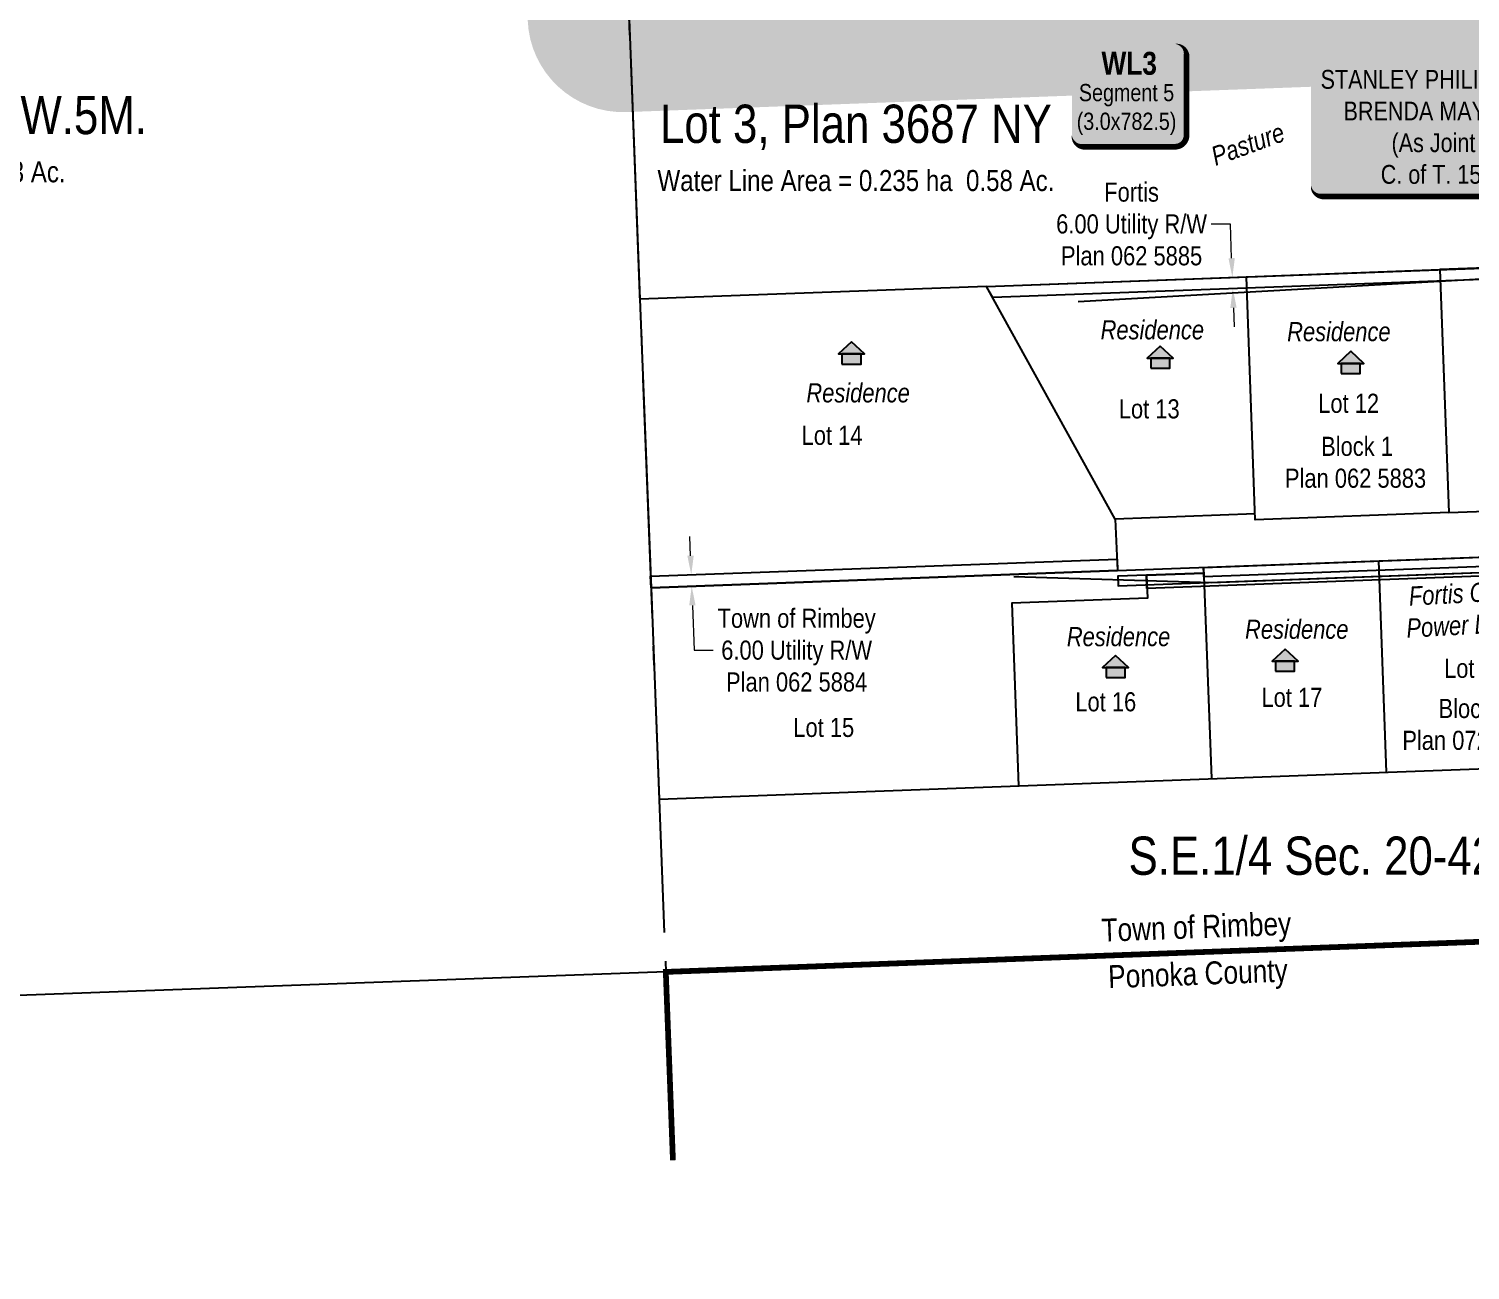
# Model space of a CAD drawing. Extents: x 670596 to 687743, y 5824540 to 5836613.
# Drawn here: x 685549 to 686304, y 5833954 to 5834603 of the extents above; entities that cross this region are included whole.
import ezdxf
from ezdxf.enums import TextEntityAlignment as Align

# ---------------------------------------------------------------- set-up
doc = ezdxf.new("R2010")
doc.units = 0
doc.header["$LTSCALE"] = 5
doc.header["$PDSIZE"] = 0.5
doc.linetypes.add('BORDER2', pattern=[22.225, 6.35, -3.175, 6.35, -3.175, 0, -3.175])
doc.linetypes.add('foc-QUARTERLINE', pattern=[33, 25, -3, 2, -3])
doc.layers.get('Defpoints').update_dxf_attribs({"color": 9})
doc.layers.add('AS-COUNTY', color=7, linetype='BORDER2', lineweight=60, true_color=0xcc33ff)
for name, color, linetype in [('AS-OWNER', 7, 'Continuous'), ('AS-POWER', 104, 'foc-POWER'), ('AS-RESIDENCE', 14, 'Continuous'), ('C-SYMBOL', 7, 'Continuous'), ('F-RW', 190, 'Continuous'), ('L-33', 7, 'Continuous'), ('L-AREAREQUIRED', 7, 'Continuous'), ('L-SEC', 7, 'Continuous'), ('L-SECQ', 8, 'foc-QUARTERLINE'), ('L-TITLEDB', 4, 'Continuous'), ('L-TITLEDB-T', 4, 'Continuous'), ('P-BUFFER-H 30m', 51, 'Continuous')]:
    doc.layers.add(name, color=color, linetype=linetype)
doc.layers.add('F-RW-T', color=190, linetype='Continuous', lineweight=9)
doc.layers.add('T-TEXT', color=48, linetype='Continuous', lineweight=18)
doc.layers.add('P-PROPOSED-WL2', color=7, linetype='Continuous', true_color=0x05c1ff)
doc.styles.add('100L', font='ARIALN.TTF', dxfattribs={"height": 11})
doc.styles.add('175L', font='ARIALN.TTF', dxfattribs={"height": 20})
doc.styles.add('240', font='ARIALN.TTF', dxfattribs={"height": 30})
doc.styles.add('80', font='ARIALN.TTF', dxfattribs={"height": 10})
doc.styles.add('80CG', font='ARIALN.TTF', dxfattribs={"height": 10})
doc.styles.add('80L', font='ARIALN.TTF', dxfattribs={"height": 10})
doc.styles.add('80LS', font='ARIALNI.TTF', dxfattribs={"height": 10})
doc.styles.add('BOLD', font='ARIALNB.TTF')
doc.styles.add('foc-LtypeFont', font='ARIALN.TTF', dxfattribs={"height": 7.35})
doc.linetypes.add('foc-POWER', pattern='A,6,-1,["P",foc-LtypeFont,S=0.2,R=0,X=-0.625,Y=-0.75],-1.24,4', length=12.24)
doc.dimstyles.new('Compass 5 000', dxfattribs={"dimscale": 5, "dimtxt": 9, "dimasz": 2, "dimexe": 0.2, "dimexo": 0.0625, "dimgap": 0.5, "dimtad": 0, "dimtih": 1, "dimtoh": 1, "dimzin": 0, "dimdsep": 46, "dimtxsty": '80CG', "dimcen": 0.1, "dimse1": 1, "dimse2": 1, "dimclrd": 256, "dimclrt": 256, "dimaunit": 1, "dimadec": 4, "dimazin": 0, "dimtfac": 0.06, "dimtofl": 0, "dimtmove": 0, "dimatfit": 1, "dimfxl": 0.2, "dimtolj": 1, "dimtzin": 0, "dimlwd": -1, "dimarcsym": 0})

# ---------------------------------------------------------------- blocks, each defined once
blk = doc.blocks.new('*D572')
at = {"layer": 'Defpoints', "color": 0, "transparency": 16777216}
for p in [(685933.11, 5834319.12), (685896.12, 5834311.75), (685933.33, 5834313.12)]:
    blk.add_point(p, dxfattribs=at)
at = {"layer": 'F-RW-T', "transparency": 16777216}
for p, q in [((685895.53, 5834327.74), (685895.16, 5834337.73)), ((685896.49, 5834301.76), (685897.36, 5834278.26)), ((685897.36, 5834278.26), (685907.36, 5834278.26))]:
    blk.add_line(p, q, dxfattribs=at)
for points in [[(685897.2, 5834327.8), (685893.87, 5834327.68), (685895.9, 5834317.74)], [(685898.16, 5834301.82), (685894.83, 5834301.69), (685896.12, 5834311.75)]]:
    blk.add_solid(points, dxfattribs=at)
at = {"layer": 'F-RW-T', "transparency": 16777216, "insert": (685951.05, 5834278.26), "char_height": 10, "attachment_point": 5, "style": '80CG'}
blk.add_mtext('\\A1;Town of Rimbey\\P6.00 Utility R/W\\PPlan 062 5884', dxfattribs=at)
blk = doc.blocks.new('*D573')
at = {"layer": 'Defpoints', "color": 0, "transparency": 16777216}
for p in [(686167.85, 5834473.01), (686168.07, 5834467.02), (686179.06, 5834473.43)]:
    blk.add_point(p, dxfattribs=at)
at = {"layer": 'F-RW-T', "transparency": 16777216}
for p, q in [((686178.03, 5834501.28), (686168.03, 5834501.28)), ((686178.69, 5834483.42), (686178.03, 5834501.28)), ((686179.65, 5834457.44), (686180.02, 5834447.45))]:
    blk.add_line(p, q, dxfattribs=at)
for points in [[(686180.35, 5834483.48), (686177.02, 5834483.36), (686179.06, 5834473.43)], [(686181.31, 5834457.5), (686177.98, 5834457.38), (686179.28, 5834467.43)]]:
    blk.add_solid(points, dxfattribs=at)
at = {"layer": 'F-RW-T', "transparency": 16777216, "insert": (686126.32, 5834501.28), "char_height": 10, "attachment_point": 5, "style": '80CG'}
blk.add_mtext('\\A1;Fortis\\P6.00 Utility R/W\\PPlan 062 5885', dxfattribs=at)
blk = doc.blocks.new('*U875')
h = blk.add_hatch(color=59)
edge = h.paths.add_edge_path()
edge.add_line((-84, -37), (84, -37))
edge.add_arc((84, -31), 6, 270, 360)
edge.add_line((90, -31), (90, 29.5))
edge.add_arc((84, 29.5), 6, 0, 90)
edge.add_line((84, 35.5), (-84, 35.5))
edge.add_arc((-84, 29.5), 6, 90, 180)
edge.add_line((-90, 29.5), (-90, -31))
edge.add_arc((-84, -31), 6, 180, 270)
at = {"color": 1, "flags": 128}
blk.add_lwpolyline([(-84, -37, 3, 3, 0), (84, -37, 3, 3, 0.414214), (90, -31, 3, 3, 0), (90, 29.5, 3, 0, 0.414214), (84, 35.5, 0, 0, 0), (-84, 35.5, 0, 0, 0.414214), (-90, 29.5, 0, 0, 0), (-90, -31, 0, 3, 0.414214)], format="xyseb", close=True, dxfattribs=at)
blk.add_lwpolyline([(-43.72, -22.68, 0, 7.5, 0), (0, 0, 0, 0, 0)], format="xyseb", dxfattribs=at)
at = {"color": 1, "style": '80'}
blk.add_attdef('ENTER_TEXT_001', (-36.68, -4.99), '', height=10, dxfattribs=at)
blk = doc.blocks.new('res_occ')
for points in [[(0.1, 0.89), (-1.26, -0.37), (1.46, -0.37)], [(-0.9, -1.43), (1.1, -1.43), (1.1, -0.37), (-0.9, -0.37)]]:
    blk.add_hatch(color=14).paths.add_polyline_path(points)
at = {"color": 14}
for points in [[(0.1, 0.89), (-1.26, -0.37), (1.46, -0.37)], [(-0.9, -1.43), (1.1, -1.43), (1.1, -0.37), (-0.9, -0.37)]]:
    blk.add_lwpolyline(points, close=True, dxfattribs=at)

msp = doc.modelspace()

# ---------------------------------------------------------------- hatches: boundary and pattern name
at = {"layer": 'P-BUFFER-H 30m'}
h = msp.add_hatch(color=256, dxfattribs=at)
h.dxf.hatch_style = 1
edge = h.paths.add_edge_path()
edge.add_line((677190.88, 5826034.364), (676987.84, 5826027.225))
edge.add_line((676987.84, 5826027.225), (676988.351, 5826011.208))
edge.add_arc((676938.382, 5826009.615), 49.994, -120.521047, 1.826075, ccw=False)
edge.add_line((676912.993, 5825966.548), (676909.934, 5825968.352))
edge.add_arc((676935.324, 5826011.418), 49.994, 181.826075, 239.478953, ccw=False)
edge.add_line((676885.355, 5826009.825), (676883.222, 5826076.736))
edge.add_arc((676933.19, 5826078.329), 49.994, 92.013805, 181.826075, ccw=False)
edge.add_line((676931.434, 5826128.292), (677186.782, 5826137.271))
edge.add_line((677186.782, 5826137.271), (677172.574, 5826493.957))
edge.add_arc((677222.529, 5826495.947), 49.994, 182.217236, 182.280935, ccw=False)
edge.add_line((677172.572, 5826494.013), (677161.576, 5826778.028))
edge.add_arc((677211.532, 5826779.962), 49.994, 133.32201, 182.217236, ccw=False)
edge.add_line((677177.232, 5826816.333), (677158.55, 5827298.559))
edge.add_line((677158.55, 5827298.559), (677123.328, 5828102.041))
edge.add_line((677123.328, 5828102.041), (677088.029, 5828904.381))
edge.add_arc((677137.974, 5828906.578), 49.994, 92.094528, 182.519115, ccw=False)
edge.add_line((677136.147, 5828956.539), (677941.688, 5828985.999))
edge.add_line((677941.688, 5828985.999), (678795.39, 5829017.43))
edge.add_arc((678838.014, 5828991.303), 49.994, 92.178655, 148.493114, ccw=False)
edge.add_line((678836.113, 5829041.261), (679095.94, 5829051.145))
edge.add_line((679095.94, 5829051.145), (679103.038, 5829053.867))
edge.add_arc((679120.935, 5829007.187), 49.994, 92.18666, 110.977343, ccw=False)
edge.add_line((679119.028, 5829057.144), (679561.069, 5829074.022))
edge.add_arc((679566.877, 5829024.367), 49.994, 92.195397, 96.67124, ccw=False)
edge.add_line((679564.962, 5829074.324), (680316.807, 5829103.147))
edge.add_line((680316.807, 5829103.147), (680289.029, 5829852.071))
edge.add_line((680289.029, 5829852.071), (680264.054, 5830522.758))
edge.add_arc((680314.013, 5830524.619), 49.994, 133.258056, 182.132573, ccw=False)
edge.add_line((680279.753, 5830561.028), (680276.196, 5830656.553))
edge.add_line((680276.196, 5830656.553), (680246.213, 5831460.206))
edge.add_line((680246.213, 5831460.206), (680215.351, 5832284.366))
edge.add_arc((680265.309, 5832286.237), 49.994, 92.148626, 182.144523, ccw=False)
edge.add_line((680263.435, 5832336.196), (681068.877, 5832366.415))
edge.add_line((681068.877, 5832366.415), (681821.401, 5832394.716))
edge.add_line((681821.401, 5832394.716), (681805.598, 5832816.244))
edge.add_arc((681855.557, 5832818.117), 49.994, 143.113192, 182.146882, ccw=False)
edge.add_line((681815.571, 5832848.125), (681834.732, 5832873.657))
edge.add_arc((681874.718, 5832843.649), 49.994, 2.145927, 143.113192, ccw=False)
edge.add_line((681924.677, 5832845.521), (681941.401, 5832399.193))
edge.add_line((681941.401, 5832399.193), (682694.705, 5832426.985))
edge.add_line((682694.705, 5832426.985), (683448.059, 5832454.84))
edge.add_line((683448.059, 5832454.84), (683412.219, 5833411.237))
edge.add_arc((683462.178, 5833413.109), 49.994, 133.562272, 182.146115, ccw=False)
edge.add_line((683427.725, 5833449.336), (683406.047, 5834013.774))
edge.add_line((683406.047, 5834013.774), (683375.916, 5834817.728))
edge.add_line((683375.916, 5834817.728), (683345.977, 5835624.47))
edge.add_arc((683395.936, 5835626.324), 49.994, 92.287428, 182.125311, ccw=False)
edge.add_line((683393.941, 5835676.278), (684197.29, 5835708.367))
edge.add_line((684197.29, 5835708.367), (684908.467, 5835736.78))
edge.add_line((684908.467, 5835736.78), (684942.361, 5835811.073))
edge.add_arc((684987.845, 5835790.323), 49.994, 65.131456, 155.476492, ccw=False)
edge.add_line((685008.869, 5835835.681), (685028.667, 5835826.504))
edge.add_arc((685007.643, 5835781.146), 49.994, -16.068914, 65.131456, ccw=False)
edge.add_line((685055.684, 5835767.308), (685044.658, 5835729.031))
edge.add_line((685044.658, 5835729.031), (685314.688, 5835739.386))
edge.add_arc((685316.604, 5835689.429), 49.994, 34.222356, 92.196177, ccw=False)
edge.add_line((685357.942, 5835717.546), (685598.018, 5835364.582))
edge.add_line((685598.018, 5835364.582), (685834.75, 5835370.452))
edge.add_arc((685835.99, 5835320.474), 49.994, 2.198313, 91.420588, ccw=False)
edge.add_line((685885.947, 5835322.392), (685911.192, 5834664.749))
edge.add_line((685911.192, 5834664.749), (686635.77, 5834691.532))
edge.add_line((686635.77, 5834691.532), (686625.993, 5834943.667))
edge.add_line((686625.993, 5834943.667), (686625.603, 5834953.705))
edge.add_arc((686675.56, 5834955.642), 49.994, 92.288875, 182.220798, ccw=False)
edge.add_line((686673.563, 5835005.596), (687058.366, 5835020.976))
edge.add_arc((687098.555, 5834991.24), 49.994, 92.512715, 143.501535, ccw=False)
edge.add_line((687096.363, 5835041.186), (687099.36, 5835041.317))
edge.add_arc((687101.551, 5834991.372), 49.994, 2.512715, 92.512715, ccw=False)
edge.add_line((687151.497, 5834993.563), (687152.446, 5834971.929))
edge.add_arc((687102.501, 5834969.737), 49.994, -87.487492, 2.512715, ccw=False)
edge.add_line((687104.692, 5834919.791), (687096.429, 5834919.429))
edge.add_arc((687094.238, 5834969.375), 49.994, 272.288873, 272.512507, ccw=False)
edge.add_line((687096.234, 5834919.421), (686730.564, 5834904.805))
edge.add_line((686730.564, 5834904.805), (686741.01, 5834635.46))
edge.add_arc((686691.053, 5834633.523), 49.994, -87.779202, 2.220798, ccw=False)
edge.add_line((686692.991, 5834583.567), (686662.171, 5834582.372))
edge.add_arc((686660.234, 5834632.328), 49.994, 247.182957, 272.220798, ccw=False)
edge.add_line((686640.846, 5834586.246), (686635.568, 5834588.467))
edge.add_line((686635.568, 5834588.467), (685862.114, 5834559.877))
edge.add_arc((685860.267, 5834609.837), 49.994, 182.198313, 272.116949, ccw=False)
edge.add_line((685810.31, 5834607.919), (685785.041, 5835266.201))
edge.add_line((685785.041, 5835266.201), (685571.688, 5835260.91))
edge.add_arc((685570.449, 5835310.888), 49.994, 214.222356, 271.420588, ccw=False)
edge.add_line((685529.111, 5835282.771), (685289.298, 5835635.35))
edge.add_line((685289.298, 5835635.35), (685002.226, 5835624.341))
edge.add_line((685002.226, 5835624.341), (684975.431, 5835623.27))
edge.add_arc((684973.435, 5835673.224), 49.994, 229.837958, 272.287782, ccw=False)
edge.add_line((684941.192, 5835635.018), (684201.401, 5835605.462))
edge.add_line((684201.401, 5835605.462), (683450.853, 5835575.482))
edge.add_line((683450.853, 5835575.482), (683478.831, 5834821.566))
edge.add_line((683478.831, 5834821.566), (683508.96, 5834017.677))
edge.add_line((683508.96, 5834017.677), (683532.192, 5833412.794))
edge.add_arc((683482.235, 5833410.876), 49.994, -46.495355, 2.199485, ccw=False)
edge.add_line((683516.651, 5833374.614), (683552.96, 5832405.714))
edge.add_arc((683503.001, 5832403.842), 49.994, -87.882475, 2.146115, ccw=False)
edge.add_line((683504.848, 5832353.882), (682698.506, 5832324.068))
edge.add_line((682698.506, 5832324.068), (681892.271, 5832294.323))
edge.add_arc((681890.428, 5832344.283), 49.994, 264.056445, 272.112898, ccw=False)
edge.add_arc((681876.342, 5832343.751), 49.994, 272.153947, 280.265865, ccw=False)
edge.add_line((681878.221, 5832293.793), (681072.743, 5832263.5))
edge.add_line((681072.743, 5832263.5), (680320.249, 5832235.268))
edge.add_line((680320.249, 5832235.268), (680349.128, 5831464.053))
edge.add_line((680349.128, 5831464.053), (680379.111, 5830660.389))
edge.add_line((680379.111, 5830660.389), (680384.182, 5830524.23))
edge.add_arc((680334.223, 5830522.37), 49.994, -46.742123, 2.132739, ccw=False)
edge.add_line((680368.483, 5830485.96), (680391.945, 5829855.896))
edge.add_line((680391.945, 5829855.896), (680421.685, 5829054.073))
edge.add_arc((680371.726, 5829052.22), 49.994, -87.804603, 2.124156, ccw=False)
edge.add_line((680373.641, 5829002.263), (679575.799, 5828971.677))
edge.add_arc((679569.977, 5829021.331), 49.994, 272.18666, 276.686638, ccw=False)
edge.add_line((679571.885, 5828971.373), (679131.72, 5828954.566))
edge.add_line((679131.72, 5828954.566), (679124.618, 5828951.844))
edge.add_arc((679106.72, 5828998.524), 49.994, 272.178655, 290.977343, ccw=False)
edge.add_line((679108.621, 5828948.566), (678884.632, 5828940.045))
edge.add_arc((678841.974, 5828966.116), 49.994, 272.108492, 328.568358, ccw=False)
edge.add_line((678843.813, 5828916.156), (677945.465, 5828883.082))
edge.add_line((677945.465, 5828883.082), (677193.263, 5828855.571))
edge.add_line((677193.263, 5828855.571), (677226.216, 5828106.56))
edge.add_line((677226.216, 5828106.56), (677261.444, 5827302.934))
edge.add_arc((677211.498, 5827300.745), 49.994, 2.218614, 2.510029, ccw=False)
edge.add_line((677261.454, 5827302.68), (677281.716, 5826779.679))
edge.add_arc((677231.76, 5826777.743), 49.994, -46.679478, 2.218614, ccw=False)
edge.add_line((677266.06, 5826741.371), (677275.481, 5826498.026))
edge.add_line((677275.481, 5826498.026), (677306.827, 5825711.068))
edge.add_line((677306.827, 5825711.068), (677315.471, 5825699.601))
edge.add_arc((677275.552, 5825669.505), 49.994, 1.988412, 37.013358, ccw=False)
edge.add_line((677325.515, 5825671.239), (677327.417, 5825616.478))
edge.add_arc((677277.453, 5825614.743), 49.994, -88.099944, 1.988412, ccw=False)
edge.add_line((677279.111, 5825564.777), (677258.016, 5825564.077))
edge.add_arc((677256.359, 5825614.043), 49.994, 181.98998, 271.900056, ccw=False)
edge.add_line((677206.395, 5825612.307), (677206.156, 5825619.185))
edge.add_line((677206.156, 5825619.185), (676448.534, 5825593.112))
edge.add_line((676448.534, 5825593.112), (675621.606, 5825565.447))
edge.add_line((675621.606, 5825565.447), (674813.811, 5825535.401))
edge.add_line((674813.811, 5825535.401), (674006.072, 5825504.83))
edge.add_line((674006.072, 5825504.83), (673985.967, 5825504.069))
edge.add_arc((673984.076, 5825554.027), 49.994, 271.847905, 272.16748, ccw=False)
edge.add_line((673985.688, 5825504.06), (673184.703, 5825478.217))
edge.add_line((673184.703, 5825478.217), (672384.069, 5825452.353))
edge.add_line((672384.069, 5825452.353), (672364.028, 5825451.705))
edge.add_line((672364.028, 5825451.705), (671562.255, 5825423.567))
edge.add_line((671562.255, 5825423.567), (671405.716, 5825418.102))
edge.add_line((671405.716, 5825418.102), (671360.474, 5825352.878))
edge.add_line((671360.474, 5825352.878), (671368.43, 5825306.565))
edge.add_line((671368.43, 5825306.565), (671377.864, 5825268.225))
edge.add_line((671377.864, 5825268.225), (671395.798, 5825272.31))
edge.add_arc((671406.901, 5825223.564), 49.994, 6.188841, 102.831332, ccw=False)
edge.add_line((671456.604, 5825228.954), (671457.842, 5825217.538))
edge.add_line((671457.842, 5825217.538), (671465.055, 5825159.957))
edge.add_line((671465.055, 5825159.957), (671491.712, 5825126.618))
edge.add_arc((671452.666, 5825095.397), 49.994, 1.309193, 38.645258, ccw=False)
edge.add_line((671502.646, 5825096.54), (671503.523, 5825058.17))
edge.add_arc((671453.542, 5825057.028), 49.994, -32.601957, 1.309193, ccw=False)
edge.add_line((671495.659, 5825030.091), (671398.31, 5824877.882))
edge.add_arc((671356.193, 5824904.819), 49.994, 193.727388, 327.398043, ccw=False)
edge.add_arc((671355.09, 5824908.662), 49.994, 147.398016, 198.310676, ccw=False)
edge.add_line((671312.974, 5824935.599), (671400.193, 5825071.97))
edge.add_line((671400.193, 5825071.97), (671400.095, 5825076.287))
edge.add_line((671400.095, 5825076.287), (671375.283, 5825107.317))
edge.add_arc((671414.33, 5825138.538), 49.994, 187.140394, 218.645258, ccw=False)
edge.add_line((671364.724, 5825132.324), (671361.401, 5825158.85))
edge.add_line((671361.401, 5825158.85), (671349.952, 5825156.242))
edge.add_arc((671338.849, 5825204.987), 49.994, 193.822991, 282.831332, ccw=False)
edge.add_line((671290.303, 5825193.043), (671268.001, 5825283.686))
edge.add_arc((671319.46, 5825296.347), 52.994, 189.747991, 193.822991, ccw=False)
edge.add_line((671267.231, 5825287.374), (671255.511, 5825355.596))
edge.add_arc((671307.74, 5825364.568), 52.994, 145.253591, 189.747991, ccw=False)
edge.add_line((671264.195, 5825394.772), (671336.235, 5825498.63))
edge.add_arc((671377.314, 5825470.137), 49.994, 91.999391, 145.253591, ccw=False)
edge.add_line((671375.57, 5825520.1), (671558.652, 5825526.492))
edge.add_line((671558.652, 5825526.492), (672360.486, 5825554.632))
edge.add_arc((672362.239, 5825504.669), 49.994, 91.85035, 92.009966, ccw=False)
edge.add_line((672360.625, 5825554.636), (672380.743, 5825555.286))
edge.add_line((672380.743, 5825555.286), (673181.379, 5825581.151))
edge.add_line((673181.379, 5825581.151), (673982.227, 5825606.989))
edge.add_line((673982.227, 5825606.989), (674002.177, 5825607.744))
edge.add_line((674002.177, 5825607.744), (674809.949, 5825638.317))
edge.add_line((674809.949, 5825638.317), (675617.882, 5825668.367))
edge.add_arc((675619.741, 5825618.408), 49.994, 91.916118, 92.130078, ccw=False)
edge.add_line((675618.069, 5825668.374), (676445.042, 5825696.04))
edge.add_line((676445.042, 5825696.04), (677203.317, 5825722.136))
edge.add_line((677203.317, 5825722.136), (677190.88, 5826034.364))
at = {"layer": 'P-PROPOSED-WL2'}
h = msp.add_hatch(color=254, dxfattribs=at)
edge = h.paths.add_edge_path()
edge.add_line((686101.077, 5834541.744), (686149.071, 5834541.744))
edge.add_arc((686149.071, 5834547.743), 5.999, 270, 360)
edge.add_line((686155.07, 5834547.743), (686155.07, 5834589.547))
edge.add_arc((686149.071, 5834589.547), 5.999, 0, 90)
edge.add_line((686149.071, 5834595.546), (686101.077, 5834595.546))
edge.add_arc((686101.077, 5834589.547), 5.999, 90, 180)
edge.add_line((686095.078, 5834589.547), (686095.078, 5834547.743))
edge.add_arc((686101.077, 5834547.743), 5.999, 180, 270)

# ---------------------------------------------------------------- linework, layer by layer
at = {"layer": 'AS-COUNTY', "const_width": 3, "flags": 128}
msp.add_lwpolyline([(685886.302, 5834011.38), (685882.576, 5834109.94), (686684.825, 5834139.621), (687506.921, 5834172.978)], dxfattribs=at)
at = {"layer": 'AS-POWER', "flags": 128}
for points in [[(686098.376, 5834460.704), (686507.837, 5834483.782), (686696.597, 5834490.669)], [(686064.699, 5834316.806), (686168.107, 5834313.785), (686529.885, 5834327.162), (686672.222, 5834332.425), (686699.695, 5834333.491)]]:
    msp.add_lwpolyline(points, dxfattribs=at)
at = {"layer": 'F-RW', "flags": 128}
for points in [[(686489.984, 5834478.918), (686053.656, 5834462.791), (686050.402, 5834468.674), (686489.753, 5834484.913)], [(686134.385, 5834310.539), (686134.122, 5834317.536), (686164.139, 5834318.641), (686164.029, 5834321.64), (686656.682, 5834339.879), (686657.071, 5834329.873)], [(686672.107, 5834335.424), (686164.213, 5834316.643), (686164.139, 5834318.641), (686119.103, 5834316.982), (686119.293, 5834311.986), (686672.222, 5834332.425)], [(685874.602, 5834316.957), (686118.739, 5834325.975), (686118.99, 5834319.979), (685874.833, 5834310.962)]]:
    msp.add_lwpolyline(points, close=True, dxfattribs=at)
at = {"layer": 'L-SEC', "flags": 128}
for points in [[(686684.825, 5834139.621), (685882.576, 5834109.94)], [(685882.576, 5834109.94), (685079.975, 5834080.647)]]:
    msp.add_lwpolyline(points, dxfattribs=at)
at = {"layer": 'L-SECQ'}
msp.add_line((685851.486, 5834914.933), (685882.576, 5834109.94), dxfattribs=at)
at = {"layer": 'L-SECQ', "flags": 128}
msp.add_lwpolyline([(685886.302, 5834011.38), (685882.576, 5834109.94)], dxfattribs=at)
at = {"layer": 'L-TITLEDB', "flags": 128}
for points in [[(685863.149, 5834612.945), (685869.001, 5834461.969)], [(686292.26, 5834350.302), (686191.07, 5834346.559), (686186.367, 5834473.699), (686287.555, 5834477.439)], [(686388.747, 5834481.18), (686287.555, 5834477.439), (686292.26, 5834350.302), (686393.452, 5834354.044)], [(686050.402, 5834468.674), (685869.001, 5834461.969), (685874.833, 5834310.962), (686118.99, 5834319.979)], [(686190.959, 5834349.559), (686117.8, 5834346.854), (686050.402, 5834468.674), (686186.367, 5834473.699)], [(686117.8, 5834346.854), (686118.99, 5834319.979), (686529.589, 5834335.161)], [(686255.502, 5834325.015), (686259.525, 5834214.492)], [(686164.139, 5834318.641), (686134.122, 5834317.536), (686134.574, 5834305.544), (686063.598, 5834302.917), (686067.14, 5834207.369)], [(686164.029, 5834321.64), (686168.135, 5834211.11)], [(685874.833, 5834310.962), (685879.098, 5834200.386), (686533.681, 5834224.639)]]:
    msp.add_lwpolyline(points, dxfattribs=at)
at = {"layer": 'P-PROPOSED-WL2', "flags": 128}
msp.add_lwpolyline([(686185.584, 5834623.212, 0, 7.499, 0), (686150.666, 5834591.007, 0, 0, 0)], format="xyseb", dxfattribs=at)
msp.add_lwpolyline([(686101.077, 5834541.744, 3, 3, 0), (686149.071, 5834541.744, 3, 3, 0.4142136), (686155.07, 5834547.743, 3, 3, 0), (686155.07, 5834589.547, 3, 0, 0.4142136), (686149.071, 5834595.546, 0, 0, 0), (686101.077, 5834595.546, 0, 0, 0.4142136), (686095.078, 5834589.547, 0, 0, 0), (686095.078, 5834547.743, 0, 3, 0.4142136)], format="xyseb", close=True, dxfattribs=at)

# ---------------------------------------------------------------- block references
at = {"layer": 'AS-OWNER'}
ref = msp.add_blockref('*U875', (686308.775, 5834552.141), dxfattribs=dict(at, xscale=0.9841299212598432, yscale=0.9841299212598432, zscale=0.9841299212598432))
ref.add_attrib('ENTER_TEXT_001', 'STANLEY PHILIP SCHUMAKER', (686225.231, 5834572.082), dxfattribs={"layer": '0', "color": 1, "height": 9.8413, "style": '80'})
ref.add_attrib('ENTER_TEXT_002', 'BRENDA MAY CIPPERLEY', (686237.251, 5834555.506), dxfattribs={"layer": '0', "color": 1, "height": 9.8413, "style": '80'})
ref.add_attrib('ENTER_TEXT_003', '(As Joint Tenants)', (686262.348, 5834538.936), dxfattribs={"layer": '0', "color": 1, "height": 9.8413, "style": '80'})
ref.add_attrib('ENTER_TEXT_004', 'C. of T. 152 061 524', (686256.699, 5834522.359), dxfattribs={"layer": '0', "color": 1, "height": 9.8413, "style": '80'})
at = {"layer": 'AS-RESIDENCE', "xscale": 4.999999999999987, "yscale": 4.999999999999987, "zscale": 4.999999999999987}
for p in [(685979.264, 5834435.198), (686140.809, 5834432.994), (686240.479, 5834430.235), (686206.111, 5834274.414), (686117.472, 5834271.135)]:
    msp.add_blockref('res_occ', p, dxfattribs=at)

# ---------------------------------------------------------------- texts
at = {"layer": 'AS-POWER', "insert": (686268.572, 5834311.371), "char_height": 10, "attachment_point": 1, "rotation": 3.225889, "style": '175L'}
msp.add_mtext_dynamic_manual_height_columns('\\pi2.5534;{\\fArial Narrow|b0|i1|c0|p34;Fortis O/H \\P\\pi0.32626;Power Line}', width=57.1191, gutter_width=100, heights=[0], dxfattribs=at)
at = {"layer": 'AS-RESIDENCE', "char_height": 10, "attachment_point": 1, "style": '175L'}
for insert in [(686110.109, 5834450.958), (686207.733, 5834449.987), (685956.145, 5834417.95), (686185.702, 5834294.241), (686092.44, 5834290.395)]:
    msp.add_mtext_dynamic_manual_height_columns('{\\fArial Narrow|b0|i1|c0|p34;Residence}', width=18.19126, gutter_width=100, heights=[0], dxfattribs=dict(at, insert=insert))
at = {"layer": 'C-SYMBOL', "color": 3, "style": '175L'}
for s, p in [('S.W.1/4 Sec. 20-42-2-W.5M.', (685464.644, 5834542.327)), ('Lot 3, Plan 3687 NY', (685982.071, 5834537.755)), ('S.E.1/4 Sec. 20-42-2-W.5M.', (686267.987, 5834154.76))]:
    msp.add_text(s, height=20, dxfattribs=at).set_placement(p, align=Align.BOTTOM_CENTER)
at = {"layer": 'L-33', "color": 200, "linetype": 'Continuous', "true_color": 0xcc33ff, "char_height": 12, "attachment_point": 5, "rotation": 2.118819, "style": '240'}
for s, insert in [('Town of Rimbey', (686160.259, 5834131.731)), ('Ponoka County', (686161.089, 5834107.317))]:
    msp.add_mtext_dynamic_manual_height_columns(s, width=200.50254, gutter_width=45, heights=[0], dxfattribs=dict(at, insert=insert))
at = {"layer": 'L-AREAREQUIRED', "color": 5, "style": '100L'}
for s, p in [('Water Line Area = 0.092 ha  0.23 Ac.', (685464.644, 5834519.827)), ('Water Line Area = 0.235 ha  0.58 Ac.', (685982.071, 5834515.255))]:
    msp.add_text(s, height=11, dxfattribs=at).set_placement(p, align=Align.BOTTOM_CENTER)
at = {"layer": 'L-TITLEDB-T', "char_height": 10, "attachment_point": 1, "style": '80L'}
for s, width, gutter_width, insert in [('\\pi0.42858;Lot 13', 31.34829, 66.958, (686119.2, 5834409.581)), ('\\pi0.45928;Lot 12', 31.34829, 66.958, (686223.522, 5834412.494)), ('\\pi0.43881;Lot 14', 31.34829, 66.958, (685953.211, 5834395.746)), ('\\pi19.436;Block 1\\P\\pi0.50362;Plan 062 5883', 73.47653, 50, (686206.074, 5834389.96)), ('\\pi0.41494;Lot 18', 31.34829, 66.958, (686289.431, 5834273.813)), ('\\pi0.42858;Lot 16', 31.34829, 66.958, (686096.457, 5834256.297)), ('\\pi0.42858;Lot 17', 31.34829, 66.958, (686193.846, 5834258.628)), ('\\pi19.436;Block 1\\P\\pi0.48997;Plan 072 6598', 73.47653, 50, (686267.511, 5834252.792)), ('\\pi0.39447;Lot 15', 31.34829, 66.958, (685948.915, 5834242.892))]:
    msp.add_mtext_dynamic_manual_height_columns(s, width=width, gutter_width=gutter_width, heights=[0], dxfattribs=dict(at, insert=insert))
at = {"layer": 'P-PROPOSED-WL2', "insert": (686125.074, 5834585.312), "char_height": 11.9985, "attachment_point": 5, "style": 'BOLD'}
msp.add_mtext('WL3', dxfattribs=at)
at = {"layer": 'P-PROPOSED-WL2', "insert": (686123.68, 5834574.581), "char_height": 8.99888, "width": 51.61566, "attachment_point": 2, "style": '80'}
msp.add_mtext('Segment 5\\P(3.0x782.5)', dxfattribs=at)
at = {"layer": 'T-TEXT', "style": '80LS'}
msp.add_text('Pasture', height=9.9988, rotation=20, dxfattribs=at).set_placement((686187.149, 5834543.087), align=Align.MIDDLE_CENTER)

# ---------------------------------------------------------------- dimensions: what is measured, and where the dimension line sits
at = {"layer": 'F-RW-T'}
for base, p1, p2, angle, text, picture, middle in [((686179.057, 5834473.429), (686168.075, 5834467.02), (686167.853, 5834473.015), 92.116576, 'Fortis\\P6.00 Utility R/W\\PPlan 062 5885', '*D573', (686126.315, 5834501.28)), ((685896.124, 5834311.748), (685933.106, 5834319.118), (685933.327, 5834313.122), 272.115038, 'Town of Rimbey\\P6.00 Utility R/W\\PPlan 062 5884', '*D572', (685951.048, 5834278.26))]:
    dim = msp.add_linear_dim(base=base, p1=p1, p2=p2, angle=angle, text=text, dimstyle='Compass 5 000', dxfattribs=at)
    dim.commit()
    dim.dimension.update_dxf_attribs({"geometry": picture, "text_midpoint": middle, "dimtype": 161})

doc.saveas('drawing.dxf')
